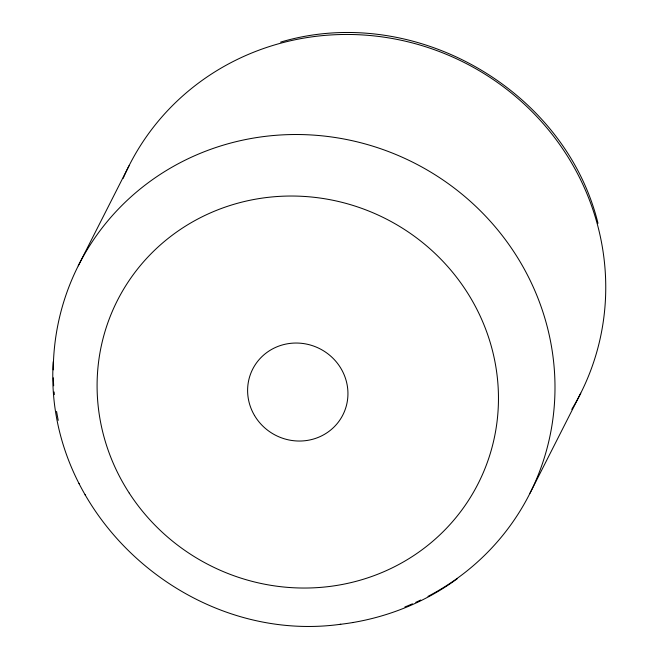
<?xml version="1.0" encoding="UTF-8"?>
<svg xmlns="http://www.w3.org/2000/svg" width="659" height="659" viewBox="0 0 659 659"><rect width="100%" height="100%" fill="white"/><g stroke="black" fill="none" stroke-linecap="round" stroke-linejoin="round"><path stroke-width="0.99" d="M53.247 361.634C43.42 515.041 189.29 644.724 339.986 624.361L340.744 624.262M78.248 265.841L129.016 165.78M529.984 493.22L580.752 393.159M457.338 578.668C423.078 603.809 382.154 619.485 339.986 624.361M280.61 42.118C413.234 2.62 564.862 88.726 597.993 223.294M352.623 622.549L353.438 622.442M85.093 494.687L85.464 495.354M79.055 483.368L79.451 484.085M53.255 369.88A252.867 242.949 26.9 0 1 431.093 172.328A252.867 242.949 26.9 0 1 428.004 596.379M420.706 600.036A252.867 242.949 26.9 0 1 415.763 602.342M412.443 603.825A252.867 242.949 26.9 0 1 404.881 606.972M58.231 420.327A252.867 242.949 26.9 0 1 56.567 411.397M54.359 394.626A252.867 242.949 26.9 0 1 54.112 391.973M53.667 385.795A252.867 242.949 26.9 0 1 53.33 377.838M123.142 178.375A252.867 242.949 26.9 0 1 466.201 63.528A252.867 242.949 26.9 0 1 571.781 409.363M254.481 415.425A50.57 48.593 26.9 0 0 341.378 417.633A50.57 48.593 26.9 0 0 297.456 343.051A50.57 48.593 26.9 0 0 254.481 415.425M129.255 493.113A202.297 194.364 26.9 0 0 476.424 486.935A202.297 194.364 26.9 0 0 287.645 196.061A202.297 194.364 26.9 0 0 129.255 493.113"/></g></svg>
